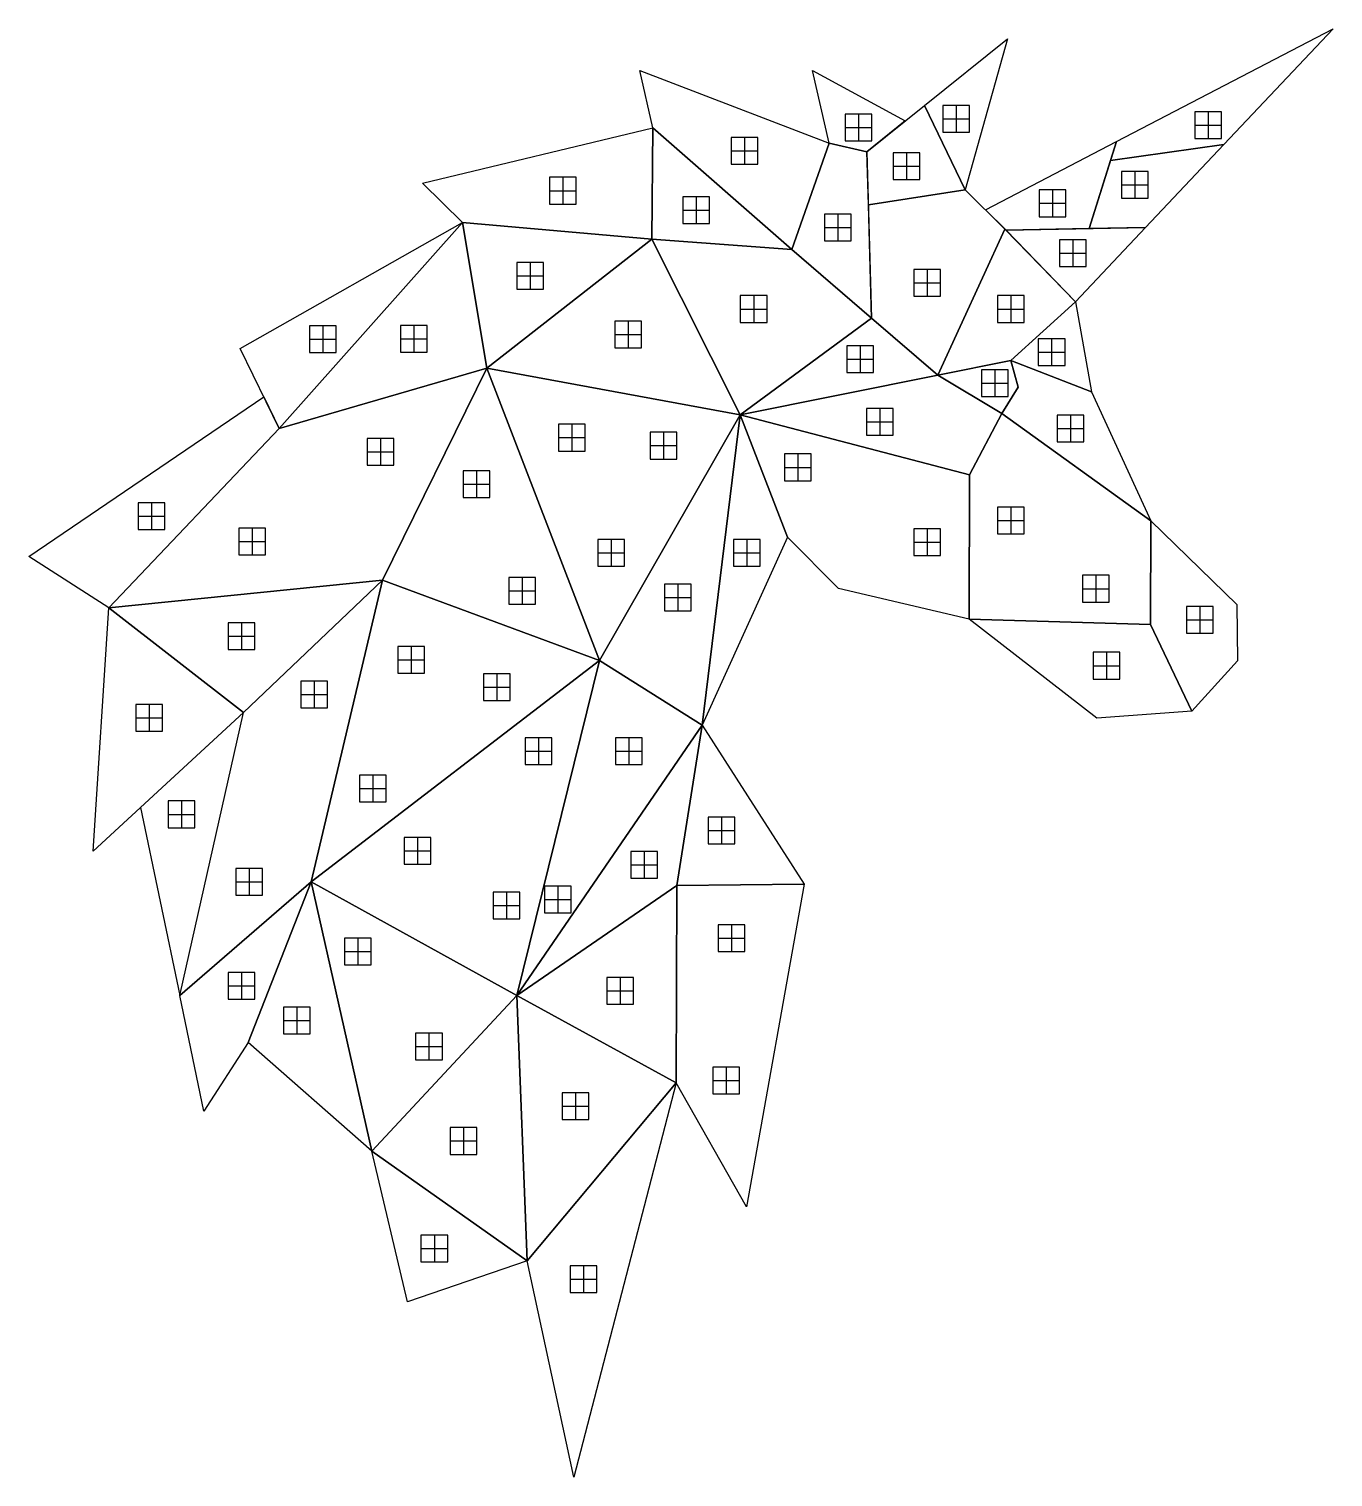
# Model space of a CAD drawing. Extents: x 0 to 244, y 0 to 271.
import ezdxf

# ---------------------------------------------------------------- set-up
doc = ezdxf.new("R2010")
doc.units = 0
doc.layers.get('0').update_dxf_attribs({"linetype": 'CONTINUOUS'})

# ---------------------------------------------------------------- blocks, each defined once
blk = doc.blocks.new('LED')
at = {"color": 6}
for p, q in [((-2.5, 0), (2.5, 0)), ((0, 2.5), (0, -2.5))]:
    blk.add_line(p, q, dxfattribs=at)
blk.add_lwpolyline([(-2.5, 2.5), (-2.5, -2.5), (2.5, -2.5), (2.5, 2.5)], close=True, dxfattribs=at)

msp = doc.modelspace()

# ---------------------------------------------------------------- linework, layer by layer
for points in [[(203.65, 250.1), (244.2, 271.17), (223.78, 249.54), (202.55, 246.56), (203.65, 250.1)], [(167.67, 256.86), (183.26, 269.33), (175.33, 241.05), (167.67, 256.86)], [(116.8, 252.67), (114.41, 263.39), (149.87, 249.8), (142.88, 229.85), (116.8, 252.67)], [(149.87, 249.8), (146.72, 263.41), (164.05, 253.96), (156.93, 248.19), (149.87, 249.8)], [(157.2, 238.22), (156.93, 248.19), (167.67, 256.86), (175.33, 241.05), (157.2, 238.22)], [(73.71, 242.29), (116.8, 252.67), (116.63, 231.8), (81.21, 234.93), (73.71, 242.29)], [(116.8, 252.67), (142.88, 229.85), (116.63, 231.8), (116.8, 252.67)], [(142.88, 229.85), (149.87, 249.8), (156.93, 248.19), (157.8, 217.01), (142.88, 229.85)], [(179.09, 237.33), (203.65, 250.1), (198.56, 233.79), (182.97, 233.47), (179.09, 237.33)], [(202.55, 246.56), (223.78, 249.54), (209.11, 234.01), (198.56, 233.79), (202.55, 246.56)], [(157.8, 217.01), (157.2, 238.22), (175.33, 241.05), (182.74, 233.7), (170.18, 206.34), (157.8, 217.01)], [(46.86, 196.36), (39.55, 211.32), (81.21, 234.93), (46.86, 196.36)], [(81.21, 234.93), (85.72, 207.64), (46.86, 196.36), (81.21, 234.93)], [(81.21, 234.93), (116.63, 231.8), (85.72, 207.64), (81.21, 234.93)], [(170.18, 206.34), (182.75, 233.7), (195.98, 220.09), (183.85, 209.07), (170.18, 206.34), (170.18, 206.34)], [(182.97, 233.47), (209.11, 234.01), (195.98, 220.09), (182.97, 233.47)], [(116.63, 231.8), (133.16, 198.93), (85.72, 207.64), (116.63, 231.8)], [(116.63, 231.8), (142.88, 229.85), (157.8, 217.01), (133.16, 198.93), (116.63, 231.8)], [(183.85, 209.07), (195.98, 220.09), (198.96, 203.24), (183.85, 209.07)], [(133.16, 198.93), (157.8, 217.01), (170.18, 206.34), (133.16, 198.93)], [(170.18, 206.34), (183.85, 209.07), (185.25, 204.09), (182.16, 199.15), (170.18, 206.34)], [(210.06, 179.06), (182.16, 199.15), (185.25, 204.09), (183.85, 209.07), (198.96, 203.24), (210.06, 179.06)], [(14.93, 162.79), (46.86, 196.36), (85.72, 207.64), (66.22, 167.95), (14.93, 162.79)], [(85.72, 207.64), (106.83, 152.93), (66.22, 167.95), (85.72, 207.64)], [(85.72, 207.64), (133.16, 198.93), (106.83, 152.93), (85.72, 207.64)], [(133.16, 198.93), (170.18, 206.34), (182.16, 199.15), (176.13, 187.69), (133.16, 198.93)], [(0, 172.39), (43.98, 202.26), (46.86, 196.36), (14.93, 162.79), (0, 172.39)], [(133.16, 198.93), (126.08, 140.79), (106.83, 152.93), (133.16, 198.93)], [(142.04, 175.98), (126.08, 140.79), (133.16, 198.93), (142.04, 175.98)], [(176.13, 187.69), (176.05, 160.67), (151.57, 166.38), (142.04, 175.98), (133.16, 198.93), (176.13, 187.69)], [(176.13, 187.69), (182.16, 199.15), (210.06, 179.06), (210.01, 159.66), (176.05, 160.67), (176.13, 187.69)], [(210.06, 179.06), (226.19, 163.39), (226.29, 152.82), (217.75, 143.39), (210.01, 159.66), (210.06, 179.06)], [(14.93, 162.79), (66.22, 167.95), (40.17, 143.18), (14.93, 162.79)], [(66.22, 167.95), (52.82, 111.48), (28.27, 90.19), (40.17, 143.18), (66.22, 167.95)], [(66.22, 167.95), (106.83, 152.93), (52.82, 111.48), (66.22, 167.95)], [(14.93, 162.79), (40.17, 143.18), (12.01, 117.2), (14.93, 162.79)], [(210.01, 159.66), (217.75, 143.39), (199.98, 142.1), (176.05, 160.67), (210.01, 159.66)], [(106.83, 152.93), (91.35, 90.18), (52.82, 111.48), (106.83, 152.93)], [(106.83, 152.93), (126.08, 140.79), (91.35, 90.18), (106.83, 152.93)], [(40.17, 143.18), (20.89, 125.4), (28.27, 90.19), (40.17, 143.18)], [(126.08, 140.79), (121.3, 110.75), (91.35, 90.18), (126.08, 140.79)], [(126.08, 140.79), (145.18, 111), (121.3, 110.75), (126.08, 140.79)], [(52.82, 111.48), (41.05, 81.4), (32.76, 68.49), (28.27, 90.19), (52.82, 111.48)], [(52.82, 111.48), (64.2, 61.05), (41.05, 81.4), (52.82, 111.48)], [(52.82, 111.48), (91.35, 90.18), (64.2, 61.05), (52.82, 111.48)], [(121.3, 110.75), (121.17, 73.8), (91.35, 90.18), (121.3, 110.75)], [(121.3, 110.75), (145.18, 111), (134.39, 50.59), (121.17, 73.8), (121.3, 110.75)], [(91.35, 90.18), (93.28, 40.48), (64.2, 61.05), (91.35, 90.18)], [(91.35, 90.18), (121.17, 73.8), (93.28, 40.48), (91.35, 90.18)], [(121.17, 73.8), (102.04, 0), (93.28, 40.48), (121.17, 73.8)], [(64.2, 61.05), (93.28, 40.48), (70.91, 32.82), (64.2, 61.05)]]:
    msp.add_lwpolyline(points)

# ---------------------------------------------------------------- block references
for p in [(155.35, 252.71), (173.6, 254.32), (220.79, 253.17), (134, 248.35), (164.3, 245.49), (207.11, 241.98), (99.99, 240.89), (124.96, 237.26), (191.66, 238.52), (151.45, 233.98), (195.5, 229.2), (93.83, 224.95), (168.2, 223.63), (135.71, 218.73), (183.85, 218.73), (55.03, 213.06), (72.06, 213.14), (112.19, 213.93), (155.65, 209.33), (191.51, 210.67), (180.85, 204.85), (159.35, 197.59), (195.05, 196.36), (101.64, 194.64), (118.84, 193.14), (65.82, 191.97), (143.96, 189.08), (83.8, 185.93), (22.92, 179.93), (183.85, 179.12), (41.79, 175.17), (168.2, 175.09), (109, 173.09), (134.45, 173.09), (92.37, 165.93), (199.79, 166.36), (121.53, 164.7), (219.25, 160.5), (39.81, 157.46), (71.57, 153.04), (201.79, 151.94), (87.59, 147.91), (53.39, 146.56), (22.52, 142.18), (95.43, 135.94), (112.31, 135.94), (64.4, 128.93), (28.55, 124.1), (129.71, 121.06), (72.75, 117.27), (115.21, 114.66), (41.25, 111.45), (89.4, 107.04), (99.06, 108.16), (131.53, 100.91), (61.59, 98.41), (39.81, 91.97), (110.73, 91.05), (50.16, 85.47), (74.91, 80.6), (130.58, 74.28), (102.33, 69.44), (81.35, 62.93), (75.91, 42.79), (103.84, 37.03)]:
    msp.add_blockref('LED', p)

doc.saveas('drawing.dxf')
